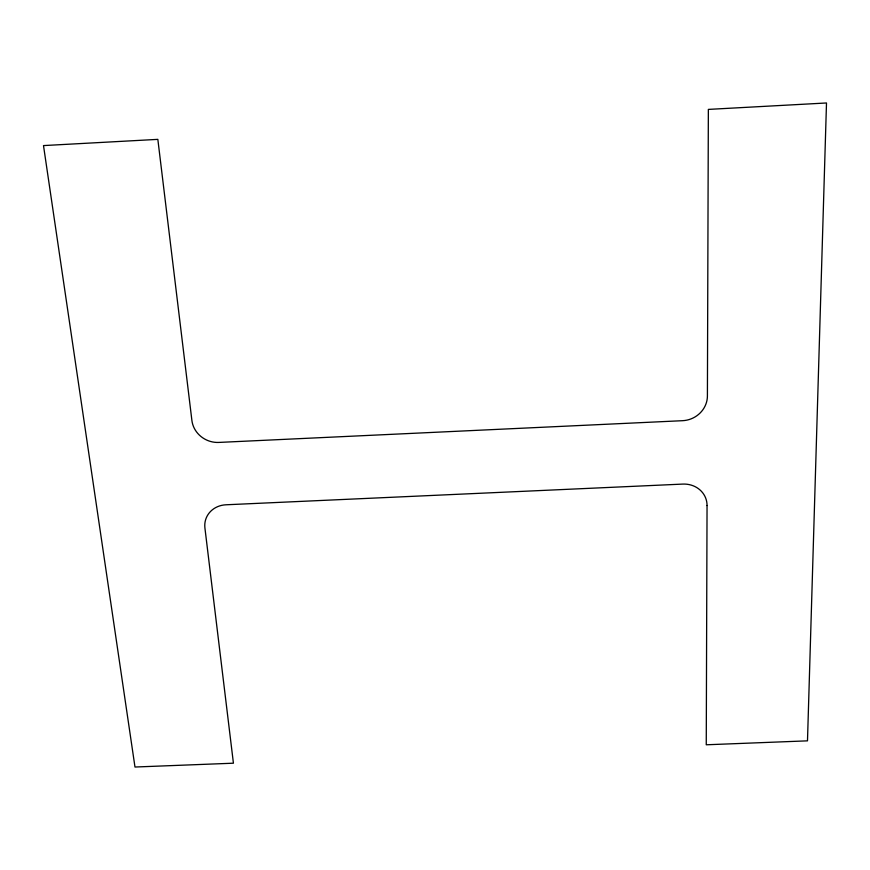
<?xml version="1.0" encoding="UTF-8"?>
<svg xmlns="http://www.w3.org/2000/svg" width="870" height="870" viewBox="0 0 870 870"><rect width="100%" height="100%" fill="white"/><g stroke="black" fill="none" stroke-linecap="round" stroke-linejoin="round"><path stroke-width="1.3" d="M707.049 505.513L706.255 744.785L807.49 740.848L826.5 102.975L708.354 109.402L707.408 396.035A25.056 23.403 -21.9 0 1 682.624 420.688L218.816 442.428A24.741 22.892 25.4 0 1 191.9 420.493L157.84 139.363L43.5 145.584L134.981 767.025L233.421 763.197L204.918 527.992A24.001 21.804 18.9 0 1 226.004 504.785L682.798 484.09A24.316 22.25 -15.5 0 1 707.049 505.513"/></g></svg>
